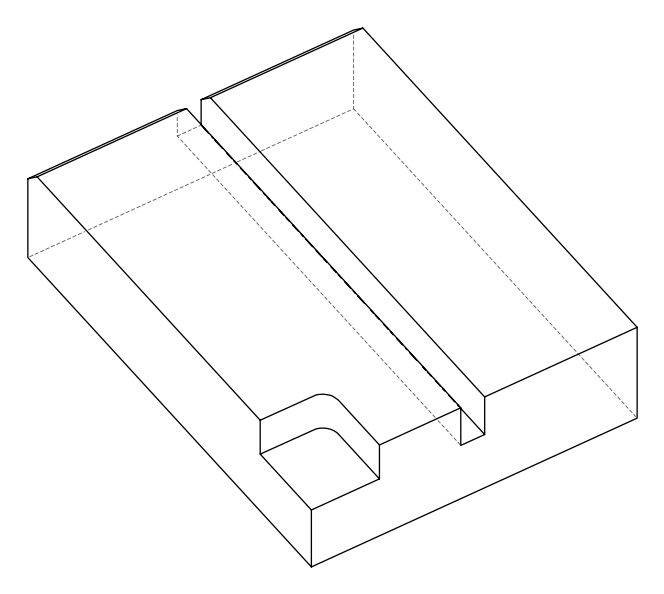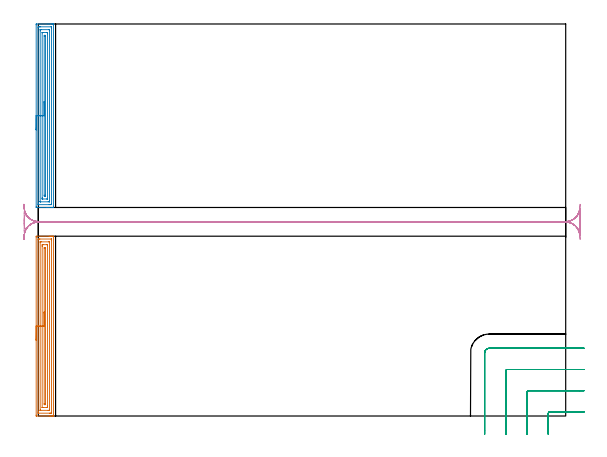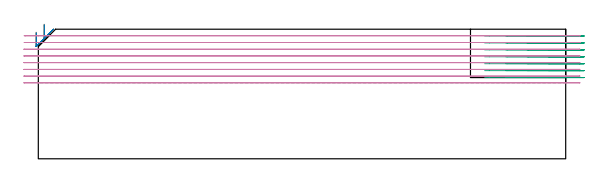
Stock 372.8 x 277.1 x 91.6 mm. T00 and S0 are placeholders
(PLAN: 4 operations, 1 tool changes, 29.6 min)
(1 AREA_MILL | FG_CHAMFER_SURFACE | UGT0205_001 | 5.29 min | 9947 mm3)
(2 AREA_MILL_1 | FG_CHAMFER_SURFACE_1 | UGT0205_001 | 5.4 min | 10144 mm3)
(3 MILL_CORNER_NOTCH_RECTANGULAR | CORNER_NOTCH_RECTANGULAR | UGT0201_094 | Follow Part, ap 5, ae 75% | 5.46 min | 131987 mm3)
(4 MILL_RECTANGULAR_SLOT | SLOT_RECTANGULAR | UGT0201_094 | Follow Part, ap 5, ae 75% | 13.4 min | 285824 mm3)
(TOOL UGT0205_001 | Chamfer Mill 20 x 3 x 45 deg. | D20 FL50 Z2)
(TOOL UGT0201_094 | End mill 20 mm | D20 FL38 Z4)
(OP 1 AREA_MILL)
G17 G21 G94 G90
T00 M6
G54
G17 G0 G90 X-1.5 Y53.55 S1061 M3
G43 Z101.6 H0
Z89.4
G94 G1 Y53.588 Z88.528 F250.
Y53.702 Z87.664
Y53.891 Z86.812
Y54.153 Z85.98
Y54.487 Z85.174
Y54.89 Z84.4
Y55.358 Z83.664
Y55.89 Z82.972
Y56.479 Z82.329
Y57.122 Z81.74
Y57.814 Z81.208
Y58.55 Z80.74
Y59.324 Z80.337
Y60.13 Z80.003
Y60.962 Z79.741
Y61.814 Z79.552
Y62.678 Z79.438
Y63.55 Z79.4
X-1.499 Y126.49 Z79.401
X-1.496 Y126.89 Z79.402
X-1.492 Y127.09 Z79.405
X-1.104 Y127.1 Z79.793
X7.671 Z88.565
X8.227 Z89.124
X8.549 Z89.445
X9.105 Z90.001
X9.426 Z90.321
X10.069 Z90.968
X10.41 Z91.309
X10.557 Y127.098 Z91.449
X10.698 Y127.09 Z91.588
X10.7 Y126.936 Z91.6
Y0.164
X10.698 Y0.01 Z91.588
X10.557 Y0.002 Z91.449
X10.41 Y0. Z91.309
X10.069 Z90.968
X9.426 Z90.321
X8.227 Z89.124
X7.671 Z88.565
X-1.316 Z79.581
X-1.383 Y0.001 Z79.514
X-1.492 Y0.01 Z79.405
X-1.499 Y0.119 Z79.399
X-1.5 Y0.61 Z79.4
Y63.55
X-0.086 Z80.814
X-0.085 Y124.561 Z80.815
X-0.084 Y124.705 Z80.816
X-0.079 Y125.07 Z80.821
X0.272 Y125.091 Z81.172
X0.651 Y125.097 Z81.551
X1.14 Y125.1 Z82.04
X9.038 Z89.938
X9.215 Y125.097 Z90.115
X9.245 Y125.095 Z90.145
X9.272 Y125.091 Z90.172
X9.279 Y125.055 Z90.179
X9.284 Y124.85 Z90.184
X9.285 Y124.705 Z90.185
X9.286 Y123.955 Z90.186
X9.285 Y2.539 Z90.185
X9.284 Y2.395 Z90.184
X9.279 Y2.03 Z90.179
X8.928 Y2.01 Z89.828
X8.549 Y2.004 Z89.449
X8.06 Y2. Z88.96
X0.162 Z81.062
X-0.015 Y2.003 Z80.885
X-0.045 Y2.005 Z80.855
X-0.072 Y2.009 Z80.828
X-0.079 Y2.045 Z80.821
X-0.084 Y2.25 Z80.816
X-0.085 Y2.395 Z80.815
X-0.086 Y3.145 Z80.814
Y63.55
X1.328 Z82.228
X1.329 Y122.919 Z82.229
X1.331 Y123.021 Z82.231
X1.333 Y123.071 Z82.233
X1.335 Y123.088 Z82.235
X1.357 Y123.094 Z82.257
X1.529 Y123.097 Z82.429
X2.228 Y123.1 Z83.128
X7.494 Z88.394
X7.671 Y123.097 Z88.571
X7.848 Y123.091 Z88.748
X7.865 Y123.089 Z88.765
X7.867 Y123.076 Z88.767
X7.87 Y123.041 Z88.77
X7.871 Y122.987 Z88.771
Y122.919
Y4.181
X7.869 Y4.079 Z88.769
X7.867 Y4.029 Z88.767
X7.865 Y4.012 Z88.765
X7.843 Y4.006 Z88.743
X7.671 Y4.003 Z88.571
X6.971 Y4. Z87.871
X1.706 Z82.606
X1.529 Y4.003 Z82.429
X1.352 Y4.009 Z82.252
X1.335 Y4.011 Z82.235
X1.333 Y4.024 Z82.233
X1.33 Y4.059 Z82.23
X1.329 Y4.113 Z82.229
X1.328 Y4.181 Z82.228
Y63.55
X2.743 Z83.643
Y119.898
X2.744 Y120.241 Z83.644
X2.747 Y120.787 Z83.647
X2.75 Y120.974 Z83.65
X2.762 Y121.09 Z83.662
X3.317 Y121.1 Z84.217
X5.949 Z86.849
X6.338 Y121.095 Z87.238
X6.434 Y121.091 Z87.334
X6.451 Y121.089 Z87.351
X6.453 Y121.075 Z87.353
X6.455 Y121.041 Z87.355
X6.457 Y120.967 Z87.357
Y7.202
X6.456 Y6.859 Z87.356
X6.453 Y6.313 Z87.353
X6.45 Y6.126 Z87.35
X6.438 Y6.01 Z87.338
X5.883 Y6. Z86.783
X3.251 Z84.151
X2.862 Y6.005 Z83.762
X2.766 Y6.009 Z83.666
X2.749 Y6.011 Z83.649
X2.747 Y6.025 Z83.647
X2.744 Y6.059 Z83.644
X2.743 Y6.133 Z83.643
Y63.55
X4.157 Z85.057
Y118.455
X4.161 Y119.09 Z85.061
X4.41 Y119.095 Z85.31
X5.039 Y119.09 Z85.939
X5.043 Y118.455 Z85.943
Y8.645
X5.039 Y8.01 Z85.939
X4.79 Y8.005 Z85.69
X4.161 Y8.01 Z85.061
X4.157 Y8.645 Z85.057
Y8.649
Y63.55
Y64.422 Z85.095
Y65.286 Z85.209
Y66.138 Z85.398
Y66.97 Z85.66
Y67.776 Z85.994
Y68.55 Z86.397
Y69.286 Z86.865
Y69.978 Z87.396
Y70.621 Z87.986
Y71.21 Z88.629
Y71.742 Z89.321
Y72.21 Z90.057
Y72.613 Z90.831
Y72.947 Z91.637
Y73.209 Z92.469
Y73.398 Z93.32
Y73.512 Z94.185
Y73.55 Z95.057
G0 Z101.6
M5
M2
(OP 2 AREA_MILL_1)
G17 G21 G94 G90
T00 M6
G54
G17 G0 G90 X-1.5 Y202.25 S1061 M3
G43 Z101.6 H0
Z89.4
G94 G1 Y202.288 Z88.528 F250.
Y202.402 Z87.664
Y202.591 Z86.812
Y202.853 Z85.98
Y203.187 Z85.174
Y203.59 Z84.4
Y204.058 Z83.664
Y204.59 Z82.972
Y205.179 Z82.329
Y205.822 Z81.74
Y206.514 Z81.208
Y207.25 Z80.74
Y208.024 Z80.337
Y208.83 Z80.003
Y209.662 Z79.741
Y210.514 Z79.552
Y211.378 Z79.438
Y212.25 Z79.4
X-1.499 Y276.496 Z79.401
X-1.496 Y276.896 Z79.402
X-1.492 Y277.09 Z79.405
X-1.104 Y277.1 Z79.793
X6.794 Z87.689
X8.239 Z89.136
X9.426 Z90.321
X10.045 Z90.944
X10.421 Z91.32
X10.562 Y277.098 Z91.455
X10.698 Y277.09 Z91.588
X10.7 Y276.943 Z91.6
Y147.557
X10.698 Y147.41 Z91.588
X10.562 Y147.402 Z91.455
X10.421 Y147.4 Z91.32
X10.045 Z90.944
X9.426 Z90.321
X7.362 Z88.259
X6.794 Z87.689
X6.2 Z87.096
X-1.316 Z79.581
X-1.389 Y147.401 Z79.508
X-1.492 Y147.41 Z79.405
X-1.499 Y147.513 Z79.399
X-1.5 Y148.004 Z79.4
Y212.25
X-0.086 Z80.814
X-0.085 Y274.568 Z80.815
X-0.084 Y274.712 Z80.816
X-0.079 Y275.077 Z80.821
X0.276 Y275.093 Z81.176
X0.651 Y275.097 Z81.551
X1.147 Y275.1 Z82.047
X1.529 Z82.429
X9.045 Z89.945
X9.216 Y275.097 Z90.116
X9.244 Y275.095 Z90.144
X9.27 Y275.091 Z90.17
X9.279 Y275.059 Z90.179
X9.283 Y274.857 Z90.183
X9.285 Y274.712 Z90.185
X9.286 Y273.962 Z90.186
X9.285 Y149.932 Z90.185
X9.284 Y149.788 Z90.184
X9.279 Y149.423 Z90.179
X8.923 Y149.407 Z89.823
X8.549 Y149.403 Z89.449
X8.053 Y149.4 Z88.953
X7.671 Z88.571
X0.155 Z81.055
X-0.016 Y149.403 Z80.884
X-0.044 Y149.405 Z80.856
X-0.07 Y149.409 Z80.83
X-0.079 Y149.441 Z80.821
X-0.083 Y149.643 Z80.817
X-0.085 Y149.788 Z80.815
X-0.086 Y150.538 Z80.814
Y212.25
X1.328 Z82.228
X1.329 Y272.238 Z82.229
X1.33 Y272.927 Z82.23
X1.332 Y273.029 Z82.232
X1.335 Y273.077 Z82.235
X1.339 Y273.091 Z82.239
X1.363 Y273.095 Z82.263
X1.529 Y273.098 Z82.429
X2.236 Y273.1 Z83.136
X7.502 Z88.402
X7.671 Y273.098 Z88.571
X7.841 Y273.093 Z88.741
X7.86 Y273.09 Z88.76
X7.865 Y273.082 Z88.765
X7.868 Y273.049 Z88.768
X7.87 Y272.995 Z88.77
X7.871 Y272.927 Z88.771
Y272.724
Y152.262
X7.87 Y151.573 Z88.77
X7.868 Y151.471 Z88.768
X7.865 Y151.423 Z88.765
X7.86 Y151.409 Z88.76
X7.837 Y151.405 Z88.737
X7.671 Y151.402 Z88.571
X6.963 Y151.4 Z87.863
X1.698 Z82.598
X1.529 Y151.402 Z82.429
X1.359 Y151.407 Z82.259
X1.34 Y151.41 Z82.24
X1.335 Y151.418 Z82.235
X1.332 Y151.451 Z82.232
X1.329 Y151.505 Z82.229
Y151.573
X1.328 Y151.776 Z82.228
Y212.25
X2.743 Z83.643
Y270.8
X2.745 Y270.984 Z83.645
X2.747 Y271.05 Z83.647
X2.749 Y271.082 Z83.649
X2.763 Y271.09 Z83.663
X3.326 Y271.1 Z84.226
X5.958 Z86.858
X6.334 Y271.096 Z87.234
X6.427 Y271.093 Z87.327
X6.447 Y271.09 Z87.347
X6.451 Y271.08 Z87.351
X6.454 Y271.048 Z87.354
X6.456 Y270.972 Z87.356
X6.457 Y270.593 Z87.357
Y270.25
Y153.7
X6.455 Y153.516 Z87.355
X6.453 Y153.45 Z87.353
X6.451 Y153.418 Z87.351
X6.437 Y153.41 Z87.337
X5.874 Y153.4 Z86.774
X3.242 Z84.142
X2.866 Y153.403 Z83.766
X2.773 Y153.407 Z83.673
X2.753 Y153.41 Z83.653
X2.749 Y153.42 Z83.649
X2.746 Y153.452 Z83.646
X2.744 Y153.528 Z83.644
X2.743 Y153.907 Z83.643
Y154.25
Y212.25
X4.157 Z85.057
Y268.466
X4.161 Y269.09 Z85.061
X4.42 Y269.095 Z85.32
X5.039 Y269.09 Z85.939
X5.043 Y268.466 Z85.943
Y156.034
X5.039 Y155.41 Z85.939
X4.78 Y155.405 Z85.68
X4.161 Y155.41 Z85.061
X4.157 Y156.034 Z85.057
Y156.039
Y212.25
Y213.122 Z85.095
Y213.986 Z85.209
Y214.838 Z85.398
Y215.67 Z85.66
Y216.476 Z85.994
Y217.25 Z86.397
Y217.986 Z86.865
Y218.678 Z87.396
Y219.321 Z87.986
Y219.91 Z88.629
Y220.442 Z89.321
Y220.91 Z90.057
Y221.313 Z90.831
Y221.647 Z91.637
Y221.909 Z92.469
Y222.098 Z93.32
Y222.212 Z94.185
Y222.25 Z95.057
G0 Z101.6
M5
M2
(OP 3 MILL_CORNER_NOTCH_RECTANGULAR)
G17 G21 G94 G90
T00 M6
G54
G17 G0 G90 X385.8 Y2.9 S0 M3
G43 Z101.707 H0
Z86.806
G94 G1 X382.8 F250.
X361.495 F500.
G3 X360.5 Y1.905 R1.
G1 Y-10.
Y-13. F250.
G0 Z101.707
X385.8 Y17.9
Z86.806
G1 X382.8
X346.495 F500.
G3 X345.5 Y16.905 R1.
G1 Y-10.
Y-13. F250.
G0 Z101.707
X385.8 Y32.9
Z86.806
G1 X382.8
X331.496 F500.
G3 X330.5 Y31.905 R1.
G1 Y-10.
Y-13. F250.
G0 Z101.707
X385.8 Y47.9
Z86.806
G1 X382.8
X318.8 F500.
G3 X315.5 Y44.6 R3.3
G1 Y-10.
Y-13. F250.
G0 Z101.707
X385.8 Y2.9
Z81.905
G1 X382.8
X361.495 F500.
G3 X360.5 Y1.905 R1.
G1 Y-10.
Y-13. F250.
G0 Z101.707
X385.8 Y17.9
Z81.905
G1 X382.8
X346.495 F500.
G3 X345.5 Y16.905 R1.
G1 Y-10.
Y-13. F250.
G0 Z101.707
X385.8 Y32.9
Z81.905
G1 X382.8
X331.496 F500.
G3 X330.5 Y31.905 R1.
G1 Y-10.
Y-13. F250.
G0 Z101.707
X385.8 Y47.9
Z81.905
G1 X382.8
X318.8 F500.
G3 X315.5 Y44.6 R3.3
G1 Y-10.
Y-13. F250.
G0 Z101.707
X385.8 Y2.9
Z77.004
G1 X382.8
X361.495 F500.
G3 X360.5 Y1.905 R1.
G1 Y-10.
Y-13. F250.
G0 Z101.707
X385.8 Y17.9
Z77.004
G1 X382.8
X346.495 F500.
G3 X345.5 Y16.905 R1.
G1 Y-10.
Y-13. F250.
G0 Z101.707
X385.8 Y32.9
Z77.004
G1 X382.8
X331.496 F500.
G3 X330.5 Y31.904 R1.
G1 Y-10.
Y-13. F250.
G0 Z101.707
X385.8 Y47.9
Z77.004
G1 X382.8
X318.8 F500.
G3 X315.5 Y44.6 R3.3
G1 Y-10.
Y-13. F250.
G0 Z101.707
X385.8 Y2.9
Z72.103
G1 X382.8
X361.495 F500.
G3 X360.5 Y1.905 R1.
G1 Y-10.
Y-13. F250.
G0 Z101.707
X385.8 Y17.9
Z72.103
G1 X382.8
X346.495 F500.
G3 X345.5 Y16.905 R1.
G1 Y-10.
Y-13. F250.
G0 Z101.707
X385.8 Y32.9
Z72.103
G1 X382.8
X331.496 F500.
G3 X330.5 Y31.904 R1.
G1 Y-10.
Y-13. F250.
G0 Z101.707
X385.8 Y47.9
Z72.103
G1 X382.8
X318.8 F500.
G3 X315.5 Y44.6 R3.3
G1 Y-10.
Y-13. F250.
G0 Z101.707
X385.8 Y2.9
Z67.202
G1 X382.8
X361.495 F500.
G3 X360.5 Y1.905 R1.
G1 Y-10.
Y-13. F250.
G0 Z101.707
X385.8 Y17.9
Z67.202
G1 X382.8
X346.495 F500.
G3 X345.5 Y16.905 R1.
G1 Y-10.
Y-13. F250.
G0 Z101.707
X385.8 Y32.9
Z67.202
G1 X382.8
X331.496 F500.
G3 X330.5 Y31.904 R1.
G1 Y-10.
Y-13. F250.
G0 Z101.707
X385.8 Y47.9
Z67.202
G1 X382.8
X318.8 F500.
G3 X315.5 Y44.6 R3.3
G1 Y-10.
Y-13. F250.
G0 Z101.707
X385.8 Y2.9
Z62.301
G1 X382.8
X361.495 F500.
G3 X360.5 Y1.905 R1.
G1 Y-10.
Y-13. F250.
G0 Z101.707
X385.8 Y17.9
Z62.301
G1 X382.8
X346.495 F500.
G3 X345.5 Y16.905 R1.
G1 Y-10.
Y-13. F250.
G0 Z101.707
X385.8 Y32.9
Z62.301
G1 X382.8
X331.496 F500.
G3 X330.5 Y31.904 R1.
G1 Y-10.
Y-13. F250.
G0 Z101.707
X385.8 Y47.9
Z62.301
G1 X382.8
X318.8 F500.
G3 X315.5 Y44.6 R3.3
G1 Y-10.
Y-13. F250.
G0 Z101.707
X385.8 Y2.9
Z57.4
G1 X382.8
X361.495 F500.
G3 X360.5 Y1.905 R1.
G1 Y-10.
Y-13. F250.
G0 Z101.707
X385.8 Y17.9
Z57.4
G1 X382.8
X346.495 F500.
G3 X345.5 Y16.905 R1.
G1 Y-10.
Y-13. F250.
G0 Z101.707
X385.8 Y32.9
Z57.4
G1 X382.8
X331.496 F500.
G3 X330.5 Y31.904 R1.
G1 Y-10.
Y-13. F250.
G0 Z101.707
X385.8 Y47.9
Z57.4
G1 X382.8
X318.8 F500.
G3 X315.5 Y44.6 R3.3
G1 Y-10.
Y-13. F250.
G0 Z101.707
M5
M2
(OP 4 MILL_RECTANGULAR_SLOT)
G17 G21 G94 G90
T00 M6
G54
G17 G0 G90 X383.002 Y149.617 S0 M3
G43 Z101.707 H0
Z86.956
G94 G1 X382.77 Y146.626 F250.
G2 X372.8 Y137.4 R10. F500.
G1 X0.
G2 X-8.945 Y142.93 R10.
G3 X-10. Y138.46 R10.
G1 Y136.039
G3 X-8.946 Y131.57 R10.
G2 X0. Y137.1 R10.
G1 X372.8
G2 X382.77 Y127.874 R10.
G1 X383.002 Y124.883 F250.
G0 Y149.617 Z82.205
G1 X382.77 Y146.626
G2 X372.8 Y137.4 R10. F500.
G1 X0.
G2 X-9.776 Y145.294 R10.
G1 X-9.805 Y145.3
G3 X-10. Y143.336 R10.
G1 Y131.156
G3 X-9.806 Y129.196 R10.
G1 X-9.777 Y129.202
G2 X0. Y137.1 R10.
G1 X372.8
G2 X382.77 Y127.874 R10.
G1 X383.002 Y124.883 F250.
G0 Z101.707
X-10.202
Z77.454
G1 X-9.97 Y127.874
G2 X0. Y137.1 R10. F500.
G1 X372.8
G2 X382.77 Y127.874 R10.
G1 X382.8
Y146.626
X382.77
G2 X372.8 Y137.4 R10.
G1 X0.
G2 X-9.97 Y146.626 R10.
G1 X-10.202 Y149.617 F250.
G0 Y124.883 Z72.703
G1 X-9.97 Y127.874
G2 X0. Y137.1 R10. F500.
G1 X372.8
G2 X382.77 Y127.874 R10.
G1 X382.8
Y146.626
X382.77
G2 X372.8 Y137.4 R10.
G1 X0.
G2 X-9.97 Y146.626 R10.
G1 X-10.202 Y149.617 F250.
G0 Y124.883 Z67.953
G1 X-9.97 Y127.874
G2 X0. Y137.1 R10. F500.
G1 X372.8
G2 X382.77 Y127.874 R10.
G1 X382.8
Y146.626
X382.77
G2 X372.8 Y137.4 R10.
G1 X0.
G2 X-9.97 Y146.626 R10.
G1 X-10.202 Y149.617 F250.
G0 Y124.883 Z63.202
G1 X-9.97 Y127.874
G2 X0. Y137.1 R10. F500.
G1 X372.8
G2 X382.77 Y127.874 R10.
G1 X382.8
Y146.626
X382.77
G2 X372.8 Y137.4 R10.
G1 X0.
G2 X-9.97 Y146.626 R10.
G1 X-10.202 Y149.617 F250.
G0 Y124.883 Z58.451
G1 X-9.97 Y127.874
G2 X0. Y137.1 R10. F500.
G1 X372.8
G2 X382.77 Y127.874 R10.
G1 X382.8
Y146.626
X382.77
G2 X372.8 Y137.4 R10.
G1 X0.
G2 X-9.97 Y146.626 R10.
G1 X-10.202 Y149.617 F250.
G0 Y124.883 Z53.7
G1 X-9.97 Y127.874
G2 X0. Y137.1 R10. F500.
G1 X372.8
G2 X382.77 Y127.874 R10.
G1 X382.8
Y146.626
X382.77
G2 X372.8 Y137.4 R10.
G1 X0.
G2 X-9.97 Y146.626 R10.
G1 X-10.202 Y149.617 F250.
G0 Z101.707
M5
M2
